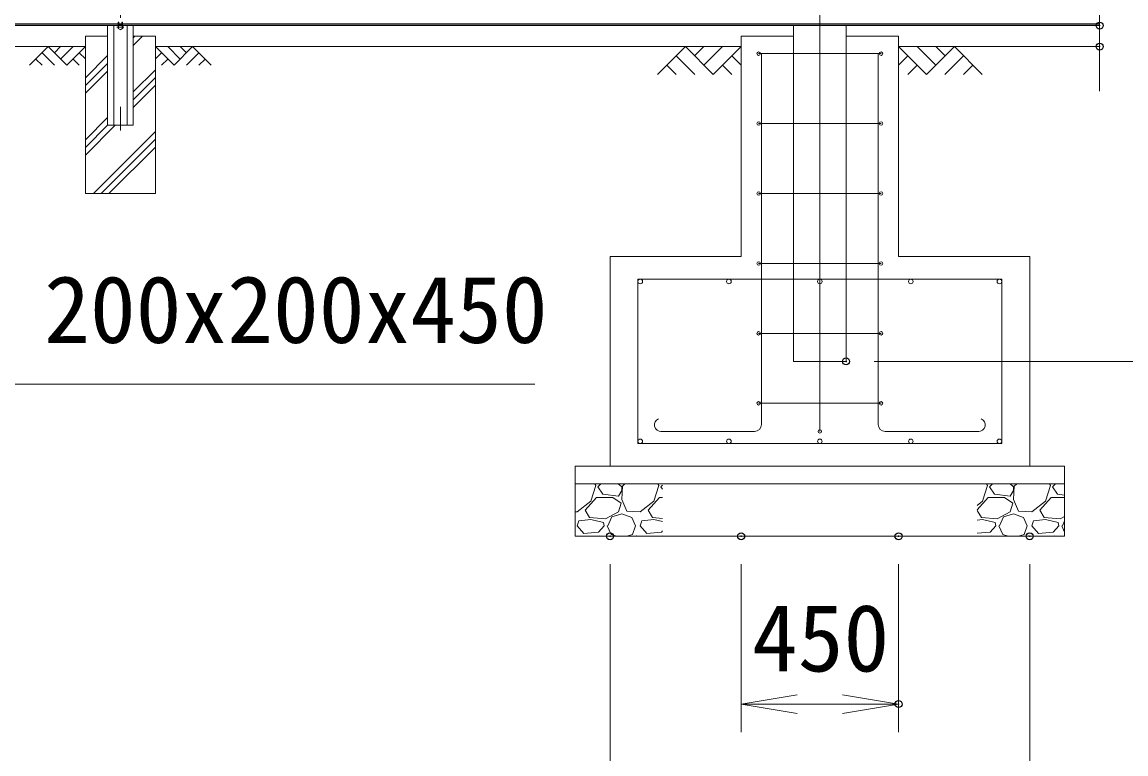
# Model space of a CAD drawing. Units: millimetres at full size; details may follow other scales. Extents: x -16800 to 16800, y -11880 to 11880.
# Drawn here: x -3951 to -795, y -3765 to -1672 of the extents above; entities that cross this region are included whole.
import ezdxf
from ezdxf.enums import TextEntityAlignment as Align

# ---------------------------------------------------------------- set-up
doc = ezdxf.new("R2010")
doc.units = ezdxf.units.MM
doc.header["$LTSCALE"] = 40
doc.header["$PDMODE"] = 32
doc.header["$PDSIZE"] = 20
doc.linetypes.add('USER1', pattern=[50.8, 31.75, -6.35, 6.35, -6.35])
for name, color, linetype, lineweight in [('0-0_D-STR1', 1, 'Continuous', 18), ('0-1_D-BMK', 2, 'USER1', 13), ('0-2_D-STR3', 3, 'Continuous', 13), ('0-3_D-STR4', 7, 'Continuous', 18), ('0-4_D-BGD', 7, 'Continuous', 18), ('0-5_D-DCR-HCH', 7, 'Continuous', 13), ('0-6_D-STR-DIM', 7, 'Continuous', 13), ('0-7_0', 7, 'Continuous', 18), ('0-9_D-STR-TXT', 7, 'Continuous', 13)]:
    doc.layers.add(name, color=color, linetype=linetype, lineweight=lineweight)
doc.layers.add('0-8_Defpoints', color=253, linetype='Continuous')
doc.styles.add('ＭＳ ゴシック', font='')
doc.styles.get('ＭＳ ゴシック').set_extended_font_data('MS Gothic')

# ---------------------------------------------------------------- blocks, each defined once
blk = doc.blocks.new('_Open')
at = {"layer": '0-7_0'}
blk.add_line((-40, 6.67), (0, 0), dxfattribs=at)
blk.add_lwpolyline([(-40, -6.67), (0, 0), (-40, 0)], dxfattribs=at)

msp = doc.modelspace()

# ---------------------------------------------------------------- linework, layer by layer
at = {"layer": '0-0_D-STR1'}
for p, q in [((-13745.08, -1678.48), (-870.08, -1678.48)), ((-13745.08, -1682.48), (-870.08, -1682.48)), ((-3706.58, -1967.48), (-3706.58, -1682.48)), ((-3689.08, -1967.48), (-3689.08, -1682.48)), ((-3651.08, -1967.48), (-3651.08, -1682.48)), ((-3633.58, -1967.48), (-3633.58, -1682.48)), ((-3706.58, -1967.48), (-3633.58, -1967.48))]:
    msp.add_line(p, q, dxfattribs=at)
msp.add_lwpolyline([(-1745.08, -1682.48), (-1745.08, -2642.48), (-1595.08, -2642.48), (-1595.08, -1682.48)], dxfattribs=at)
at = {"layer": '0-1_D-BMK'}
for p, q in [((-1670.08, -2793.48), (-1670.08, 6408.52)), ((-3670.08, 117.52), (-3670.08, -1982.48)), ((-3660.08, -1686.98), (-3680.08, -1686.98))]:
    msp.add_line(p, q, dxfattribs=at)
at = {"layer": '0-2_D-STR3'}
for p, q in [((-13745.08, -1677.48), (-870.08, -1677.48)), ((-3670.08, -1679.47), (-3676.58, -1683.23)), ((-3676.58, -1683.23), (-3676.58, -1690.73)), ((-3676.58, -1690.73), (-3670.08, -1694.48)), ((-3676.33, -1683.08), (-3676.33, -1672.98)), ((-3676.33, -1672.98), (-3674.33, -1672.98)), ((-3674.33, -1681.93), (-3674.33, -1672.98)), ((-3663.58, -1683.23), (-3670.08, -1679.47)), ((-3670.08, -1694.48), (-3663.58, -1690.73)), ((-3665.83, -1681.93), (-3665.83, -1672.98)), ((-3665.83, -1672.98), (-3663.83, -1672.98)), ((-3663.83, -1683.08), (-3663.83, -1672.98)), ((-3663.58, -1690.73), (-3663.58, -1683.23)), ((-1495.08, -1762.48), (-1845.08, -1762.48)), ((-1837.08, -2822.81), (-1837.08, -1762.48)), ((-1670.08, -2842.81), (-1670.08, -1762.48)), ((-1503.08, -2822.81), (-1503.08, -1762.48)), ((-1495.08, -1962.48), (-1845.08, -1962.48)), ((-1495.08, -2162.48), (-1845.08, -2162.48)), ((-1495.08, -2362.48), (-1845.08, -2362.48)), ((-1150.08, -2407.48), (-2190.08, -2407.48)), ((-2190.08, -2877.48), (-2190.08, -2407.48)), ((-1150.08, -2877.48), (-1150.08, -2407.48)), ((-1495.08, -2562.48), (-1845.08, -2562.48)), ((-1495.08, -2762.48), (-1845.08, -2762.48)), ((-1857.08, -2842.81), (-2125.01, -2842.81)), ((-1483.08, -2842.81), (-1215.15, -2842.81)), ((-1150.08, -2877.48), (-2190.08, -2877.48))]:
    msp.add_line(p, q, dxfattribs=at)
for centre, radius in [((-3670.08, -1686.98), 6.25), ((-1845.08, -1762.48), 5), ((-1495.08, -1762.48), 5), ((-1845.08, -1962.48), 5), ((-1495.08, -1962.48), 5), ((-1845.08, -2162.48), 5), ((-1495.08, -2162.48), 5), ((-1845.08, -2362.48), 5), ((-1495.08, -2362.48), 5), ((-2183.58, -2413.98), 6.5), ((-1930.08, -2413.98), 6.5), ((-1670.08, -2413.98), 6.5), ((-1410.08, -2413.98), 6.5), ((-1156.58, -2413.98), 6.5), ((-1845.08, -2562.48), 5), ((-1495.08, -2562.48), 5), ((-1845.08, -2762.48), 5), ((-1495.08, -2762.48), 5), ((-1670.08, -2842.81), 5), ((-2183.58, -2870.98), 6.5), ((-1930.08, -2870.98), 6.5), ((-1670.08, -2870.98), 6.5), ((-1410.08, -2870.98), 6.5), ((-1156.58, -2870.98), 6.5)]:
    msp.add_circle(centre, radius, dxfattribs=at)
for centre, radius, start, end in [((-2124.19, -2824.15), 18.68, 111.66589, 272.52545), ((-1215.98, -2824.15), 18.68, 267.47455, 68.33411), ((-1857.08, -2822.81), 20, 270, 0), ((-1483.08, -2822.81), 20, 180, 270)]:
    msp.add_arc(centre, radius, start, end, dxfattribs=at)
at = {"layer": '0-3_D-STR4'}
for p, q in [((-3770.08, -1712.48), (-3770.08, -2162.48)), ((-3706.58, -1712.48), (-3770.08, -1712.48)), ((-3570.08, -1712.48), (-3633.58, -1712.48)), ((-3570.08, -1712.48), (-3570.08, -2162.48)), ((-1895.08, -1712.48), (-1745.08, -1712.48)), ((-1895.08, -2342.48), (-1895.08, -1712.48)), ((-1445.08, -1712.48), (-1595.08, -1712.48)), ((-1445.08, -2342.48), (-1445.08, -1712.48)), ((-3570.08, -2162.48), (-3770.08, -2162.48)), ((-2270.08, -2942.48), (-2270.08, -2342.48)), ((-2270.08, -2342.48), (-1895.08, -2342.48)), ((-1445.08, -2342.48), (-1070.08, -2342.48)), ((-1070.08, -2942.48), (-1070.08, -2342.48)), ((-970.08, -2942.48), (-2370.08, -2942.48)), ((-2370.08, -2942.48), (-2370.08, -3142.48)), ((-970.08, -2942.48), (-970.08, -3142.48)), ((-970.08, -2992.48), (-2370.08, -2992.48)), ((-970.08, -3142.48), (-2370.08, -3142.48))]:
    msp.add_line(p, q, dxfattribs=at)
at = {"layer": '0-4_D-BGD'}
for p, q in [((-5570.08, -1742.48), (-3770.08, -1742.48)), ((-1895.08, -1742.48), (-3570.08, -1742.48)), ((-870.08, -1742.48), (-1445.08, -1742.48))]:
    msp.add_line(p, q, dxfattribs=at)
at = {"layer": '0-5_D-DCR-HCH'}
for p, q in [((-3633.58, -1739.54), (-3606.52, -1712.48)), ((-3633.58, -1717.44), (-3628.62, -1712.48)), ((-3876.51, -1742.48), (-3929.72, -1795.69)), ((-3894.24, -1760.22), (-3858.61, -1795.69)), ((-3876.51, -1742.48), (-3823.29, -1795.69)), ((-3858.77, -1760.22), (-3841.03, -1742.48)), ((-3841.03, -1777.95), (-3805.56, -1742.48)), ((-3823.29, -1795.69), (-3770.08, -1742.48)), ((-3787.82, -1760.22), (-3770.08, -1777.87)), ((-3516.87, -1795.69), (-3570.08, -1742.48)), ((-3552.35, -1760.22), (-3570.08, -1777.87)), ((-3499.13, -1777.95), (-3534.61, -1742.48)), ((-3463.66, -1742.48), (-3516.87, -1795.69)), ((-3481.3, -1760.31), (-3499.13, -1742.48)), ((-3445.92, -1760.22), (-3481.56, -1795.69)), ((-3463.66, -1742.48), (-3410.45, -1795.69)), ((-2054.72, -1742.48), (-2134.54, -1822.3)), ((-2054.72, -1742.48), (-1974.9, -1822.3)), ((-2028.11, -1769.08), (-2001.51, -1742.48)), ((-2001.51, -1795.69), (-1948.29, -1742.48)), ((-1974.9, -1822.3), (-1895.08, -1742.48)), ((-1365.26, -1822.3), (-1445.08, -1742.48)), ((-1338.66, -1795.69), (-1391.87, -1742.48)), ((-1285.45, -1742.48), (-1365.26, -1822.3)), ((-1311.91, -1769.22), (-1338.66, -1742.48)), ((-1285.45, -1742.48), (-1205.63, -1822.3)), ((-3911.98, -1777.95), (-3894.16, -1795.69)), ((-3805.56, -1777.95), (-3787.74, -1795.69)), ((-3770.08, -1831.85), (-3706.58, -1768.35)), ((-3770.08, -1853.94), (-3706.58, -1790.44)), ((-3534.61, -1777.95), (-3552.43, -1795.69)), ((-3428.18, -1777.95), (-3446, -1795.69)), ((-2107.93, -1795.69), (-2081.2, -1822.3)), ((-2081.32, -1769.08), (-2027.87, -1822.3)), ((-1948.29, -1795.69), (-1921.57, -1822.3)), ((-1921.69, -1769.08), (-1895.08, -1795.57)), ((-1418.48, -1769.08), (-1445.08, -1795.57)), ((-1391.87, -1795.69), (-1418.6, -1822.3)), ((-1258.84, -1769.08), (-1312.3, -1822.3)), ((-1232.23, -1795.69), (-1258.96, -1822.3)), ((-3770.08, -1876.04), (-3706.58, -1812.54)), ((-3633.58, -1872.12), (-3570.08, -1808.62)), ((-3633.58, -1894.22), (-3570.08, -1830.72)), ((-3633.58, -1916.32), (-3570.08, -1852.82)), ((-3770.08, -2008.62), (-3706.58, -1945.12)), ((-3770.08, -2030.72), (-3706.58, -1967.22)), ((-3770.08, -2052.82), (-3684.74, -1967.48)), ((-3747.16, -2162.48), (-3570.08, -1985.4)), ((-3725.06, -2162.48), (-3570.08, -2007.5)), ((-3702.97, -2162.48), (-3570.08, -2029.59)), ((-3570.39, -2162.48), (-3570.08, -2162.18)), ((-2324.7, -3042.47), (-2310.3, -2997.47)), ((-2310.3, -2997.47), (-2313.34, -2992.48)), ((-2296.31, -2992.48), (-2304.9, -3001.07)), ((-2236.5, -3001.07), (-2246.31, -2992.48)), ((-2227.26, -2992.48), (-2234.7, -2999.27)), ((-2144.7, -3042.47), (-2130.3, -2997.47)), ((-2130.3, -2997.47), (-2133.34, -2992.48)), ((-2120.08, -2996.25), (-2124.9, -3001.07)), ((-1204.7, -3042.47), (-1190.3, -2997.47)), ((-1190.3, -2997.47), (-1193.34, -2992.48)), ((-1176.31, -2992.48), (-1184.9, -3001.07)), ((-1116.5, -3001.07), (-1126.31, -2992.48)), ((-1107.26, -2992.48), (-1114.7, -2999.27)), ((-1024.7, -3042.47), (-1010.3, -2997.47)), ((-1010.3, -2997.47), (-1013.34, -2992.48)), ((-996.31, -2992.48), (-1004.9, -3001.07)), ((-2304.9, -3001.07), (-2290.5, -3022.67)), ((-2290.5, -3022.67), (-2245.5, -3028.07)), ((-2245.5, -3028.07), (-2236.5, -3011.87)), ((-2234.7, -2999.27), (-2236.5, -3037.07)), ((-2236.5, -3011.87), (-2236.5, -3001.07)), ((-2124.9, -3001.07), (-2120.08, -3008.29)), ((-1184.9, -3001.07), (-1170.5, -3022.67)), ((-1170.5, -3022.67), (-1125.5, -3028.07)), ((-1125.5, -3028.07), (-1116.5, -3011.87)), ((-1114.7, -2999.27), (-1116.5, -3037.07)), ((-1116.5, -3011.87), (-1116.5, -3001.07)), ((-1004.9, -3001.07), (-990.5, -3022.67)), ((-990.5, -3022.67), (-970.08, -3025.11)), ((-2364.3, -3073.07), (-2324.7, -3042.47)), ((-2340.9, -3067.67), (-2308.5, -3031.67)), ((-2308.5, -3031.67), (-2261.7, -3031.67)), ((-2261.7, -3031.67), (-2238.3, -3047.87)), ((-2238.3, -3047.87), (-2245.5, -3073.07)), ((-2236.5, -3037.07), (-2222.1, -3071.27)), ((-2184.3, -3073.07), (-2144.7, -3042.47)), ((-2160.9, -3067.67), (-2128.5, -3031.67)), ((-2128.5, -3031.67), (-2120.08, -3031.67)), ((-1220.08, -3066.76), (-1188.5, -3031.67)), ((-1220.08, -3054.35), (-1204.7, -3042.47)), ((-1188.5, -3031.67), (-1141.7, -3031.67)), ((-1141.7, -3031.67), (-1118.3, -3047.87)), ((-1118.3, -3047.87), (-1125.5, -3073.07)), ((-1116.5, -3037.07), (-1102.1, -3071.27)), ((-1064.3, -3073.07), (-1024.7, -3042.47)), ((-1040.9, -3067.67), (-1008.5, -3031.67)), ((-1008.5, -3031.67), (-970.08, -3031.67)), ((-2370.08, -3072.79), (-2364.3, -3073.07)), ((-2328.3, -3089.27), (-2340.9, -3067.67)), ((-2283.3, -3092.87), (-2328.3, -3089.27)), ((-2245.5, -3073.07), (-2283.3, -3092.87)), ((-2276.1, -3112.67), (-2265.3, -3087.47)), ((-2265.3, -3087.47), (-2236.5, -3078.47)), ((-2236.5, -3078.47), (-2207.7, -3089.27)), ((-2222.1, -3071.27), (-2184.3, -3073.07)), ((-2207.7, -3089.27), (-2196.9, -3112.67)), ((-2148.3, -3089.27), (-2160.9, -3067.67)), ((-2120.08, -3091.52), (-2148.3, -3089.27)), ((-1208.3, -3089.27), (-1220.08, -3069.06)), ((-1163.3, -3092.87), (-1208.3, -3089.27)), ((-1125.5, -3073.07), (-1163.3, -3092.87)), ((-1156.1, -3112.67), (-1145.3, -3087.47)), ((-1145.3, -3087.47), (-1116.5, -3078.47)), ((-1116.5, -3078.47), (-1087.7, -3089.27)), ((-1102.1, -3071.27), (-1064.3, -3073.07)), ((-1087.7, -3089.27), (-1076.9, -3112.67)), ((-1028.3, -3089.27), (-1040.9, -3067.67)), ((-983.3, -3092.87), (-1028.3, -3089.27)), ((-970.08, -3085.94), (-983.3, -3092.87)), ((-2364.3, -3112.67), (-2358.9, -3098.27)), ((-2344.5, -3134.27), (-2364.3, -3112.67)), ((-2324.7, -3094.67), (-2358.9, -3098.27)), ((-2288.7, -3103.67), (-2324.7, -3094.67)), ((-2286.9, -3112.67), (-2303.1, -3130.67)), ((-2286.9, -3112.67), (-2288.7, -3103.67)), ((-2277.9, -3112.67), (-2267.1, -3137.87)), ((-2205.9, -3137.87), (-2196.9, -3112.67)), ((-2184.3, -3112.67), (-2178.9, -3098.27)), ((-2164.5, -3134.27), (-2184.3, -3112.67)), ((-2144.7, -3094.67), (-2178.9, -3098.27)), ((-2120.08, -3100.82), (-2144.7, -3094.67)), ((-1204.7, -3094.67), (-1220.08, -3096.28)), ((-1168.7, -3103.67), (-1204.7, -3094.67)), ((-1166.9, -3112.67), (-1183.1, -3130.67)), ((-1166.9, -3112.67), (-1168.7, -3103.67)), ((-1157.9, -3112.67), (-1147.1, -3137.87)), ((-1085.9, -3137.87), (-1076.9, -3112.67)), ((-1064.3, -3112.67), (-1058.9, -3098.27)), ((-1044.5, -3134.27), (-1064.3, -3112.67)), ((-1024.7, -3094.67), (-1058.9, -3098.27)), ((-988.7, -3103.67), (-1024.7, -3094.67)), ((-986.9, -3112.67), (-1003.1, -3130.67)), ((-986.9, -3112.67), (-988.7, -3103.67)), ((-977.9, -3112.67), (-970.08, -3130.9)), ((-976.1, -3112.67), (-970.08, -3098.63)), ((-2361.14, -3142.48), (-2370.08, -3141.73)), ((-2303.1, -3130.67), (-2344.5, -3134.27)), ((-2299.5, -3141.47), (-2301.86, -3142.48)), ((-2296.46, -3142.48), (-2299.5, -3141.47)), ((-2267.1, -3137.87), (-2251.41, -3142.48)), ((-2221.58, -3142.48), (-2205.9, -3137.87)), ((-2193.3, -3141.47), (-2194.41, -3142.48)), ((-2181.14, -3142.48), (-2193.3, -3141.47)), ((-2123.1, -3130.67), (-2164.5, -3134.27)), ((-2120.08, -3127.32), (-2123.1, -3130.67)), ((-2120.08, -3141.72), (-2121.86, -3142.48)), ((-1183.1, -3130.67), (-1220.08, -3133.88)), ((-1179.5, -3141.47), (-1181.86, -3142.48)), ((-1176.46, -3142.48), (-1179.5, -3141.47)), ((-1147.1, -3137.87), (-1131.41, -3142.48)), ((-1101.58, -3142.48), (-1085.9, -3137.87)), ((-1073.3, -3141.47), (-1074.41, -3142.48)), ((-1061.14, -3142.48), (-1073.3, -3141.47)), ((-1003.1, -3130.67), (-1044.5, -3134.27)), ((-999.5, -3141.47), (-1001.86, -3142.48)), ((-996.46, -3142.48), (-999.5, -3141.47))]:
    msp.add_line(p, q, dxfattribs=at)
at = {"layer": '0-6_D-STR-DIM'}
for p, q in [((-870.08, -1870.07), (-870.08, -848.78)), ((-1515.08, -2642.48), (789.92, -2642.48)), ((-1515.08, -2642.48), (1269.92, -2642.48)), ((-2270.08, -3222.48), (-2270.08, -4182.48)), ((-1895.08, -3222.48), (-1895.08, -3702.48)), ((-1445.08, -3222.48), (-1445.08, -3702.48)), ((-1070.08, -3222.48), (-1070.08, -4182.48)), ((-1895.08, -3622.48), (-1445.08, -3622.48))]:
    msp.add_line(p, q, dxfattribs=at)
at = {"layer": '0-8_Defpoints'}
for p in [(-870.08, -1682.48), (-870.08, -1742.48), (-1595.08, -2642.48), (-2270.08, -3142.48), (-1895.08, -3142.48), (-1445.08, -3142.48), (-1070.08, -3142.48), (-1445.08, -3622.48)]:
    msp.add_point(p, dxfattribs=at)
at = {"layer": '0-9_D-STR-TXT'}
msp.add_lwpolyline([(-2485.04, -2708.03), (-5805.49, -2708.03), (-5670.56, -2164.42)], dxfattribs=at)

# ---------------------------------------------------------------- block references
at = {"layer": '0-6_D-STR-DIM', "xscale": 4, "yscale": 4, "rotation": 180}
msp.add_blockref('_Open', (-1895.08, -3622.48), dxfattribs=at)
at = {"layer": '0-6_D-STR-DIM', "xscale": 4, "yscale": 4}
msp.add_blockref('_Open', (-1445.08, -3622.48), dxfattribs=at)

# ---------------------------------------------------------------- texts
at = {"layer": '0-6_D-STR-DIM', "style": 'ＭＳ ゴシック'}
msp.add_text('450', height=192.4, dxfattribs=at).set_placement((-1864.09, -3586.93), align=Align.BOTTOM_LEFT)
at = {"layer": '0-9_D-STR-TXT', "style": 'ＭＳ ゴシック'}
msp.add_text('基礎ブロック 200x200x450', height=192.4, dxfattribs=at).set_placement((-5593.67, -2647.54), align=Align.BOTTOM_LEFT)

doc.saveas('drawing.dxf')
